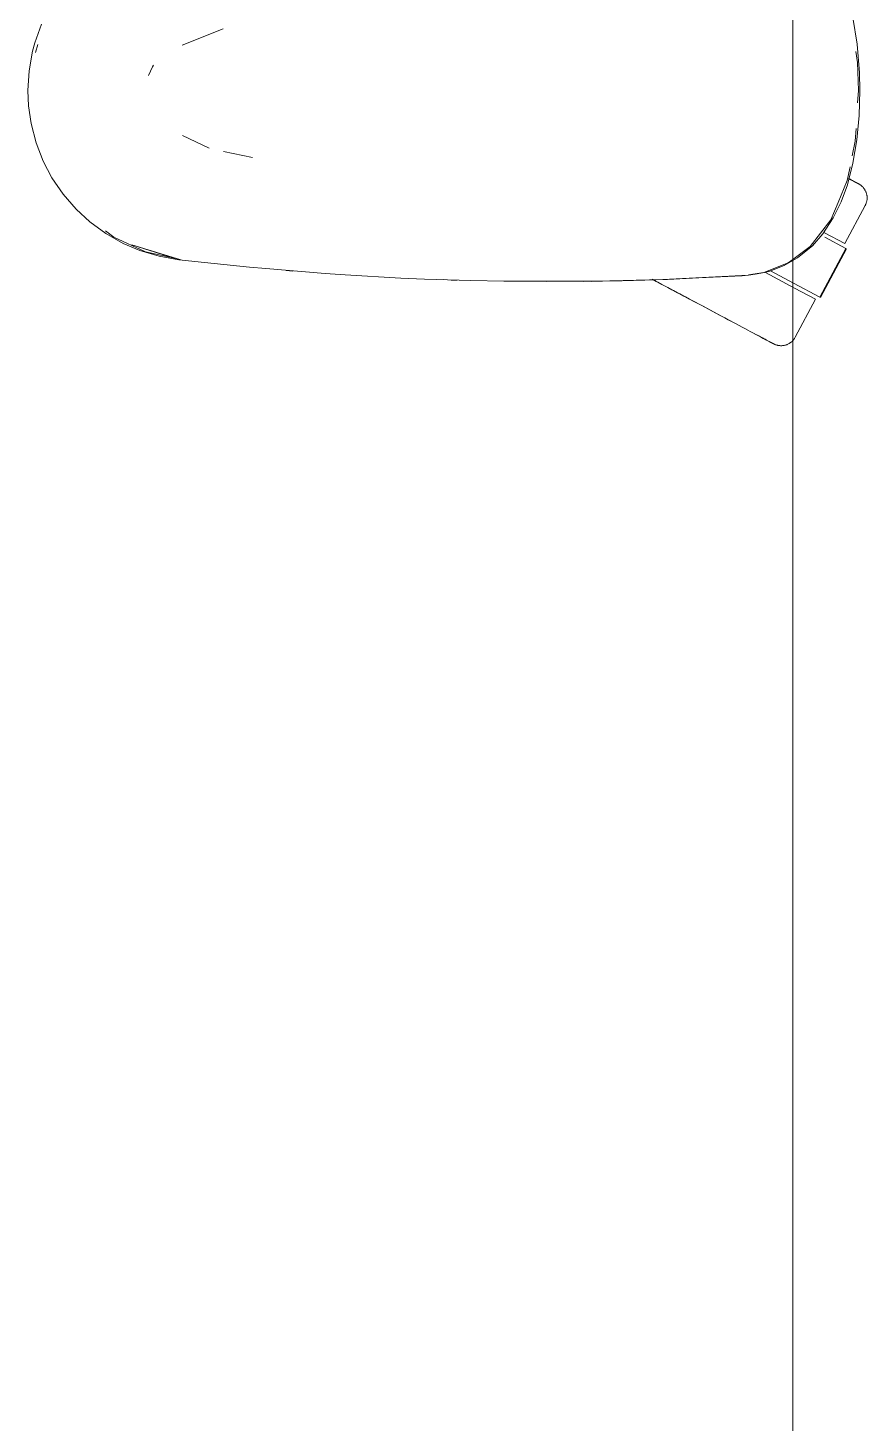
# Model space of a CAD drawing. Header units: millimetres. Extents: x 155927 to 326028, y -36033 to 97293.
# Drawn here: x 164098.5 to 164311.7, y 18766.8 to 19121 of the extents above; entities that cross this region are included whole.
import ezdxf

# ---------------------------------------------------------------- set-up
doc = ezdxf.new("R2010")
doc.units = ezdxf.units.MM
doc.header["$MEASUREMENT"] = 0
doc.layers.add('G-IMPT', color=8, linetype='CONTINUOUS', lineweight=9)
doc.layers.add('I-FURN', color=8, linetype='CONTINUOUS', lineweight=9)

msp = doc.modelspace()

# ---------------------------------------------------------------- linework, layer by layer
at = {"layer": 'G-IMPT'}
for p, q in [((164101.95, 19121.98), (164100.24, 19117.21)), ((164308.05, 19123.68), (164309.17, 19116.91)), ((164148.08, 19120.81), (164137.66, 19116.67)), ((164098.8, 19110.13), (164099.68, 19115.08)), ((164099.68, 19115.08), (164100.24, 19117.21)), ((164101.04, 19116.77), (164100.42, 19114.74)), ((164309.23, 19112.26), (164308.83, 19115.04)), ((164309.74, 19109.6), (164309.17, 19116.91)), ((164129.12, 19108.92), (164130.13, 19111.14)), ((164130.13, 19111.14), (164130.43, 19111.59)), ((164309.23, 19112.26), (164309.46, 19105.09)), ((164098.5, 19105.09), (164098.8, 19110.13)), ((164309.74, 19109.6), (164309.83, 19105.09)), ((164098.5, 19105.09), (164098.67, 19101.24)), ((164309.27, 19101.98), (164309.46, 19105.09)), ((164309.83, 19105.09), (164309.65, 19098.75)), ((164099.32, 19096.73), (164098.67, 19101.24)), ((164099.32, 19096.73), (164100.58, 19091.86)), ((164309.09, 19092.6), (164309.65, 19098.75)), ((164137.75, 19093.71), (164144.53, 19090.45)), ((164308.67, 19092.27), (164308.87, 19095.47)), ((164102.42, 19087.15), (164100.58, 19091.86)), ((164155.58, 19088.11), (164148.15, 19089.68)), ((164307.9, 19088.52), (164308.67, 19092.27)), ((164309.09, 19092.6), (164308.09, 19086.67)), ((164104.61, 19082.99), (164102.42, 19087.15)), ((164306.66, 19081.19), (164308.09, 19086.67)), ((164104.61, 19082.99), (164107.44, 19078.82)), ((164306.63, 19082.31), (164307.34, 19085.77)), ((164306.63, 19082.31), (164304.3, 19076.68)), ((164306.66, 19081.19), (164305.07, 19076.86)), ((164107.44, 19078.82), (164110.76, 19074.99)), ((164302.46, 19072.29), (164304.3, 19076.68)), ((164303.09, 19072.78), (164305.07, 19076.86)), ((164114.2, 19071.82), (164110.76, 19074.99)), ((164297.25, 19065.5), (164302.46, 19072.29)), ((164303.09, 19072.78), (164300.43, 19068.74)), ((164114.2, 19071.82), (164118.28, 19068.83)), ((164118.24, 19069.52), (164120.35, 19067.92)), ((164122.72, 19066.31), (164118.28, 19068.83)), ((164300.43, 19068.74), (164297.77, 19065.7)), ((164128.41, 19064.18), (164120.35, 19067.92)), ((164122.72, 19066.31), (164126.96, 19064.5)), ((164137.38, 19062.14), (164124.92, 19065.97)), ((164124.92, 19065.97), (164134.06, 19063.06)), ((164292.83, 19062.23), (164297.25, 19065.5)), ((164294.03, 19062.62), (164297.77, 19065.7)), ((164126.96, 19064.5), (164131.82, 19063.04)), ((164128.41, 19064.18), (164136.81, 19062.27)), ((164136.87, 19062.14), (164131.82, 19063.04)), ((164137.38, 19062.14), (164134.06, 19063.06)), ((164154.79, 19060.24), (164136.87, 19062.14)), ((164285.43, 19058.92), (164291.62, 19061.33)), ((164290.59, 19060.66), (164292.83, 19061.94)), ((164291.62, 19061.33), (164292.83, 19062.23)), ((164292.83, 19061.94), (164294.03, 19062.62)), ((164158.92, 19059.89), (164154.79, 19060.24)), ((164173.98, 19058.64), (164158.92, 19059.89)), ((164165.8, 19059.29), (164164.12, 19059.46)), ((164173.98, 19058.64), (164179.07, 19058.32)), ((164179.07, 19058.32), (164193.21, 19057.51)), ((164259.78, 19057.12), (164281.56, 19058.21)), ((164259.78, 19057.12), (164279.96, 19058.09)), ((164260.99, 19057.16), (164281.56, 19058.21)), ((164281.56, 19058.21), (164279.96, 19058.09)), ((164281.56, 19058.21), (164283.21, 19058.46)), ((164285.43, 19058.92), (164281.58, 19058.34)), ((164285.61, 19058.9), (164283.21, 19058.46)), ((164285.61, 19058.9), (164286.95, 19059.27)), ((164290.59, 19060.66), (164286.95, 19059.27)), ((164199.23, 19057.25), (164193.21, 19057.51)), ((164199.23, 19057.25), (164210.99, 19056.86)), ((164204.12, 19057.11), (164206.05, 19057)), ((164206.05, 19057), (164207.55, 19056.99)), ((164219.41, 19056.7), (164210.99, 19056.86)), ((164219.41, 19056.7), (164249.43, 19056.81)), ((164219.41, 19056.7), (164239.59, 19056.65)), ((164219.41, 19056.7), (164230.2, 19056.61)), ((164249.43, 19056.81), (164230.2, 19056.61)), ((164239.59, 19056.65), (164260.99, 19057.16)), ((164239.59, 19056.65), (164259.78, 19057.12)), ((164239.59, 19056.65), (164249.43, 19056.81)), ((164239.59, 19056.69), (164241.63, 19056.67)), ((164241.63, 19056.67), (164243.54, 19056.74)), ((164249.43, 19056.81), (164260.99, 19057.16)), ((164260.99, 19057.16), (164259.78, 19057.12))]:
    msp.add_line(p, q, dxfattribs=at)
at = {"layer": 'I-FURN'}
for p, q in [((164292.83, 20642.89), (164292.83, 18642.89)), ((164292.83, 18642.89), (164292.83, 20642.89)), ((164306.91, 19082.81), (164307.34, 19082.58)), ((164307.55, 19082.47), (164307.14, 19082.68)), ((164307.34, 19082.58), (164307.73, 19082.37)), ((164307.93, 19082.27), (164307.55, 19082.47)), ((164307.73, 19082.37), (164308.09, 19082.18)), ((164308.26, 19082.09), (164307.93, 19082.27)), ((164308.09, 19082.18), (164308.4, 19082.01)), ((164308.56, 19081.93), (164308.26, 19082.09)), ((164308.4, 19082.01), (164308.68, 19081.87)), ((164308.82, 19081.79), (164308.56, 19081.93)), ((164308.68, 19081.87), (164308.92, 19081.74)), ((164309.04, 19081.68), (164308.82, 19081.79)), ((164308.92, 19081.74), (164309.13, 19081.63)), ((164309.22, 19081.58), (164309.04, 19081.68)), ((164309.13, 19081.63), (164309.29, 19081.54)), ((164309.36, 19081.51), (164309.22, 19081.58)), ((164309.29, 19081.54), (164309.41, 19081.48)), ((164309.46, 19081.45), (164309.36, 19081.51)), ((164309.41, 19081.48), (164309.49, 19081.44)), ((164309.52, 19081.42), (164309.46, 19081.45)), ((164309.49, 19081.44), (164309.53, 19081.41)), ((164309.54, 19081.41), (164309.52, 19081.42)), ((164309.53, 19081.41), (164309.54, 19081.41)), ((164309.54, 19081.41), (164309.68, 19081.33)), ((164309.68, 19081.33), (164309.82, 19081.25)), ((164309.82, 19081.25), (164309.95, 19081.16)), ((164309.95, 19081.16), (164310.08, 19081.06)), ((164310.08, 19081.06), (164310.21, 19080.96)), ((164310.21, 19080.96), (164310.33, 19080.86)), ((164310.33, 19080.86), (164310.45, 19080.75)), ((164310.45, 19080.75), (164310.56, 19080.63)), ((164310.56, 19080.63), (164310.67, 19080.52)), ((164310.67, 19080.52), (164310.77, 19080.39)), ((164310.77, 19080.39), (164310.87, 19080.27)), ((164310.87, 19080.27), (164310.97, 19080.13)), ((164310.97, 19080.13), (164311.06, 19080)), ((164311.06, 19080), (164311.14, 19079.86)), ((164311.14, 19079.86), (164311.22, 19079.72)), ((164311.22, 19079.72), (164311.29, 19079.58)), ((164311.29, 19079.58), (164311.36, 19079.43)), ((164311.36, 19079.43), (164311.42, 19079.28)), ((164311.42, 19079.28), (164311.47, 19079.13)), ((164311.47, 19079.13), (164311.52, 19078.97)), ((164311.52, 19078.97), (164311.56, 19078.82)), ((164306.06, 19066.27), (164311.21, 19075.96)), ((164311.23, 19076), (164311.21, 19075.96)), ((164311.3, 19076.14), (164311.23, 19076)), ((164311.36, 19076.29), (164311.3, 19076.14)), ((164311.42, 19076.44), (164311.36, 19076.29)), ((164311.47, 19076.59), (164311.42, 19076.44)), ((164311.52, 19076.75), (164311.47, 19076.59)), ((164311.56, 19076.9), (164311.52, 19076.75)), ((164311.56, 19078.82), (164311.59, 19078.66)), ((164311.6, 19077.06), (164311.56, 19076.9)), ((164311.59, 19078.66), (164311.62, 19078.5)), ((164311.63, 19077.22), (164311.6, 19077.06)), ((164311.62, 19078.5), (164311.65, 19078.34)), ((164311.65, 19077.38), (164311.63, 19077.22)), ((164311.65, 19078.34), (164311.66, 19078.18)), ((164311.66, 19077.54), (164311.65, 19077.38)), ((164311.66, 19078.18), (164311.67, 19078.02)), ((164311.67, 19077.7), (164311.66, 19077.54)), ((164311.67, 19078.02), (164311.68, 19077.86)), ((164311.68, 19077.86), (164311.67, 19077.7)), ((164300.86, 19069.03), (164306.06, 19066.27)), ((164306.24, 19065.04), (164299.67, 19052.68)), ((164299.84, 19052.59), (164306.41, 19064.95)), ((164300.95, 19067.86), (164306.24, 19065.04)), ((164285.88, 19058.88), (164293.26, 19054.96)), ((164292.97, 19056.24), (164287.16, 19059.33)), ((164258.08, 19056.67), (164257.09, 19057.2)), ((164257.55, 19056.96), (164258.53, 19056.43)), ((164259.07, 19056.15), (164258.08, 19056.67)), ((164258.53, 19056.43), (164259.53, 19055.9)), ((164260.07, 19055.62), (164259.07, 19056.15)), ((164259.53, 19055.9), (164260.53, 19055.37)), ((164261.07, 19055.09), (164260.07, 19055.62)), ((164260.53, 19055.37), (164261.53, 19054.84)), ((164262.07, 19054.55), (164261.07, 19055.09)), ((164261.53, 19054.84), (164262.53, 19054.31)), ((164263.08, 19054.02), (164262.07, 19054.55)), ((164262.53, 19054.31), (164263.54, 19053.77)), ((164299.67, 19052.68), (164292.97, 19056.24)), ((164293.26, 19054.96), (164298.54, 19052.15)), ((164264.08, 19053.48), (164263.08, 19054.02)), ((164263.54, 19053.77), (164264.54, 19053.24)), ((164265.08, 19052.95), (164264.08, 19053.48)), ((164264.54, 19053.24), (164265.55, 19052.7)), ((164266.08, 19052.42), (164265.08, 19052.95)), ((164265.55, 19052.7), (164266.54, 19052.17)), ((164267.08, 19051.89), (164266.08, 19052.42)), ((164266.54, 19052.17), (164267.53, 19051.65)), ((164268.07, 19051.36), (164267.08, 19051.89)), ((164267.53, 19051.65), (164268.52, 19051.12)), ((164269.04, 19050.84), (164268.07, 19051.36)), ((164268.52, 19051.12), (164269.49, 19050.61)), ((164270.01, 19050.33), (164269.04, 19050.84)), ((164293.39, 19042.46), (164298.54, 19052.15)), ((164269.49, 19050.61), (164270.45, 19050.09)), ((164270.97, 19049.82), (164270.01, 19050.33)), ((164270.45, 19050.09), (164271.41, 19049.59)), ((164271.91, 19049.32), (164270.97, 19049.82)), ((164271.41, 19049.59), (164272.34, 19049.09)), ((164272.84, 19048.82), (164271.91, 19049.32)), ((164272.34, 19049.09), (164273.27, 19048.6)), ((164273.76, 19048.34), (164272.84, 19048.82)), ((164273.27, 19048.6), (164274.17, 19048.12)), ((164274.65, 19047.86), (164273.76, 19048.34)), ((164274.17, 19048.12), (164275.06, 19047.65)), ((164275.53, 19047.39), (164274.65, 19047.86)), ((164275.06, 19047.65), (164275.93, 19047.18)), ((164276.39, 19046.94), (164275.53, 19047.39)), ((164275.93, 19047.18), (164276.77, 19046.73)), ((164277.22, 19046.5), (164276.39, 19046.94)), ((164276.77, 19046.73), (164277.6, 19046.3)), ((164277.6, 19046.3), (164278.4, 19045.87)), ((164278.4, 19045.87), (164279.18, 19045.46)), ((164279.18, 19045.46), (164279.93, 19045.06)), ((164279.93, 19045.06), (164280.65, 19044.67)), ((164280.65, 19044.67), (164281.34, 19044.3)), ((164281.34, 19044.3), (164282.01, 19043.95)), ((164282.01, 19043.95), (164282.64, 19043.62)), ((164282.64, 19043.62), (164283.24, 19043.3)), ((164283.55, 19043.13), (164282.97, 19043.44)), ((164283.24, 19043.3), (164283.81, 19042.99)), ((164284.1, 19042.84), (164283.55, 19043.13)), ((164283.81, 19042.99), (164284.35, 19042.71)), ((164284.62, 19042.56), (164284.1, 19042.84)), ((164284.35, 19042.71), (164284.85, 19042.44)), ((164285.1, 19042.31), (164284.62, 19042.56)), ((164284.85, 19042.44), (164285.31, 19042.19)), ((164285.55, 19042.07), (164285.1, 19042.31)), ((164285.31, 19042.19), (164285.74, 19041.97)), ((164285.96, 19041.85), (164285.55, 19042.07)), ((164285.74, 19041.97), (164286.13, 19041.76)), ((164286.33, 19041.65), (164285.96, 19041.85)), ((164286.13, 19041.76), (164286.49, 19041.57)), ((164286.67, 19041.47), (164286.33, 19041.65)), ((164286.49, 19041.57), (164286.81, 19041.4)), ((164286.96, 19041.32), (164286.67, 19041.47)), ((164286.81, 19041.4), (164287.09, 19041.25)), ((164287.22, 19041.18), (164286.96, 19041.32)), ((164287.09, 19041.25), (164287.33, 19041.12)), ((164287.44, 19041.06), (164287.22, 19041.18)), ((164287.33, 19041.12), (164287.53, 19041.01)), ((164287.62, 19040.97), (164287.44, 19041.06)), ((164287.53, 19041.01), (164287.69, 19040.93)), ((164287.76, 19040.89), (164287.62, 19040.97)), ((164287.69, 19040.93), (164287.81, 19040.86)), ((164287.86, 19040.84), (164287.76, 19040.89)), ((164287.81, 19040.86), (164287.9, 19040.82)), ((164287.92, 19040.81), (164287.86, 19040.84)), ((164287.9, 19040.82), (164287.94, 19040.8)), ((164287.94, 19040.8), (164287.92, 19040.81)), ((164287.98, 19040.77), (164287.94, 19040.8)), ((164287.94, 19040.8), (164287.94, 19040.8)), ((164288.13, 19040.7), (164287.98, 19040.77)), ((164288.27, 19040.64), (164288.13, 19040.7)), ((164288.42, 19040.58), (164288.27, 19040.64)), ((164288.58, 19040.53), (164288.42, 19040.58)), ((164288.73, 19040.48), (164288.58, 19040.53)), ((164288.89, 19040.44), (164288.73, 19040.48)), ((164289.04, 19040.4), (164288.89, 19040.44)), ((164289.2, 19040.37), (164289.04, 19040.4)), ((164289.36, 19040.35), (164289.2, 19040.37)), ((164289.52, 19040.34), (164289.36, 19040.35)), ((164289.68, 19040.33), (164289.52, 19040.34)), ((164289.84, 19040.32), (164289.68, 19040.33)), ((164290, 19040.33), (164289.84, 19040.32)), ((164290.17, 19040.34), (164290, 19040.33)), ((164290.33, 19040.35), (164290.17, 19040.34)), ((164290.49, 19040.38), (164290.33, 19040.35)), ((164290.64, 19040.41), (164290.49, 19040.38)), ((164290.8, 19040.44), (164290.64, 19040.41)), ((164290.96, 19040.48), (164290.8, 19040.44)), ((164291.11, 19040.53), (164290.96, 19040.48)), ((164291.26, 19040.58), (164291.11, 19040.53)), ((164291.41, 19040.64), (164291.26, 19040.58)), ((164291.56, 19040.71), (164291.41, 19040.64)), ((164291.7, 19040.78), (164291.56, 19040.71)), ((164291.84, 19040.86), (164291.7, 19040.78)), ((164291.98, 19040.94), (164291.84, 19040.86)), ((164292.12, 19041.03), (164291.98, 19040.94)), ((164292.25, 19041.13), (164292.12, 19041.03)), ((164292.38, 19041.23), (164292.25, 19041.13)), ((164292.5, 19041.33), (164292.38, 19041.23)), ((164292.62, 19041.44), (164292.5, 19041.33)), ((164292.73, 19041.55), (164292.62, 19041.44)), ((164292.84, 19041.67), (164292.73, 19041.55)), ((164292.95, 19041.79), (164292.84, 19041.67)), ((164293.05, 19041.92), (164292.95, 19041.79)), ((164293.14, 19042.05), (164293.05, 19041.92)), ((164293.23, 19042.18), (164293.14, 19042.05)), ((164293.31, 19042.32), (164293.23, 19042.18)), ((164293.39, 19042.46), (164293.31, 19042.32))]:
    msp.add_line(p, q, dxfattribs=at)

doc.saveas('drawing.dxf')
